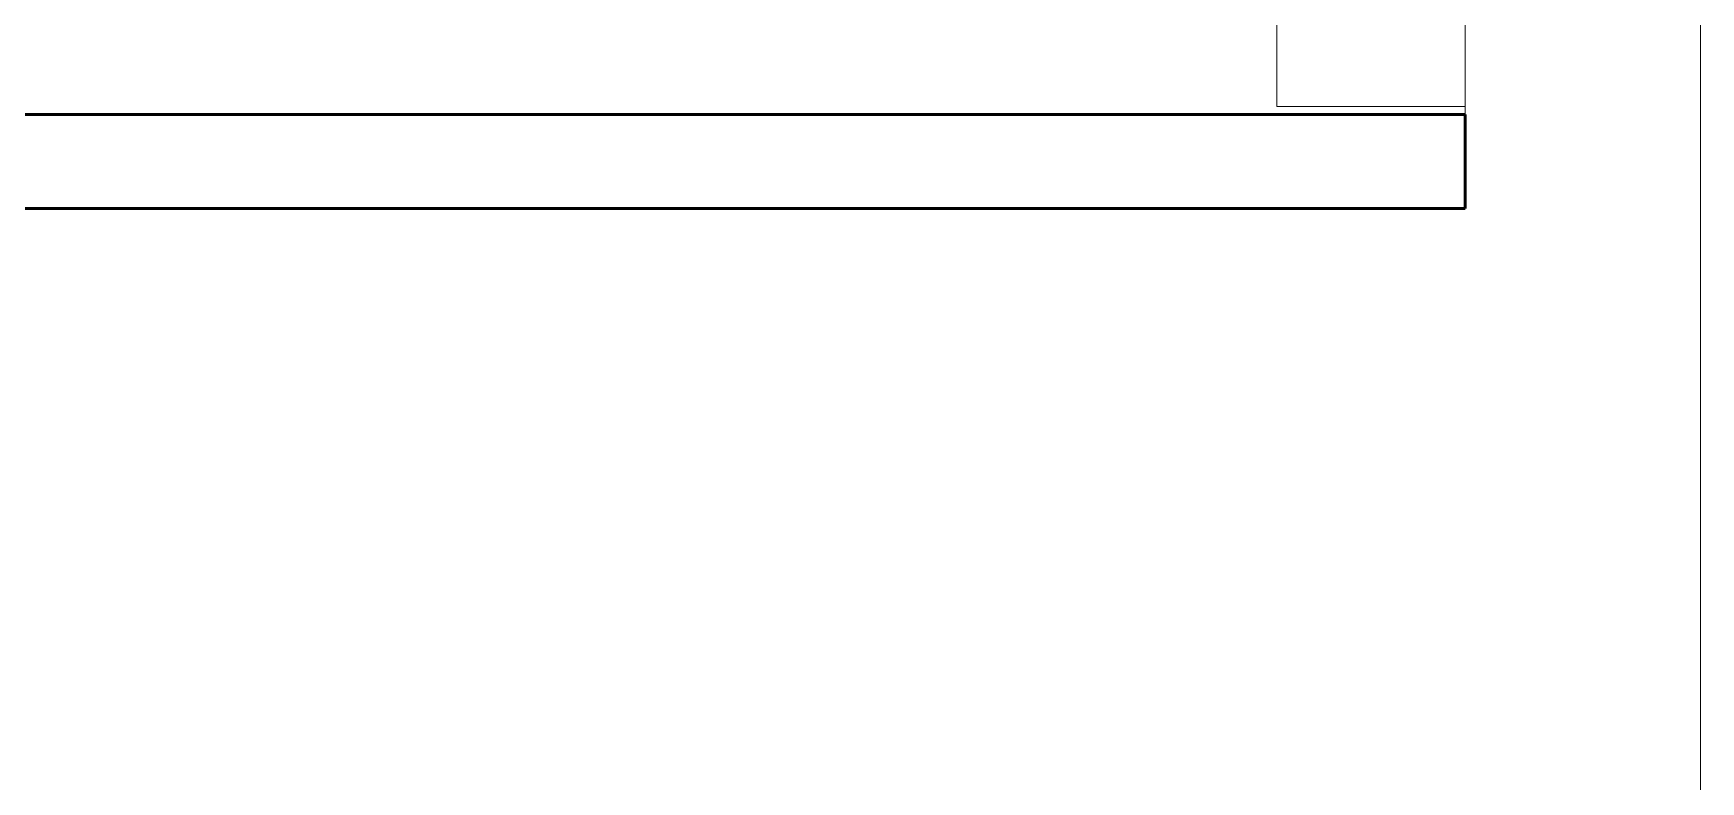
# Model space of a CAD drawing. Header units: millimetres. Extents: x -50460 to 50460, y -35640 to 35640.
# Drawn here: x -33336 to -33229.7, y 21930.4 to 21978.1 of the extents above; entities that cross this region are included whole.
import ezdxf

# ---------------------------------------------------------------- set-up
doc = ezdxf.new("R2010")
doc.units = ezdxf.units.MM
doc.linetypes.add('双点画线', pattern=[22, 12, -2, 2, -2, 2, -2])
for name, color, linetype, lineweight in [('7', 30, '双点画线', 18), ('ACADSichtbare Kanten(DIN_Schmid)', 7, 'Continuous', 50), ('EB0', 7, 'Continuous', 15), ('尺寸线层', 4, 'Continuous', 18), ('粗实线层', 7, 'Continuous', 15), ('粗实线层_1', 7, 'Continuous', 15), ('细实线层', 3, 'Continuous', 18)]:
    doc.layers.add(name, color=color, linetype=linetype, lineweight=lineweight)

# ---------------------------------------------------------------- blocks, each defined once
blk = doc.blocks.new('*X209')
at = {"layer": '细实线层'}
blk.add_line((540, 120), (540, 1220), dxfattribs=at)
blk = doc.blocks.new('*X909')
at = {"layer": '粗实线层'}
for p, q in [((-12, 0), (-12, 10)), ((0, 10), (0, 0)), ((0, 0), (-12, 0))]:
    blk.add_line(p, q, dxfattribs=at)
blk = doc.blocks.new('*X910')
at = {"layer": 'ACADSichtbare Kanten(DIN_Schmid)', "linetype": 'Continuous', "lineweight": 50}
for p, q in [((127.22, -23.41), (297.22, -23.41)), ((297.22, -23.41), (297.22, -29.41)), ((127.22, -29.41), (297.22, -29.41))]:
    blk.add_line(p, q, dxfattribs=at)
at = {"layer": '粗实线层_1'}
blk.add_line((297.22, 170.59), (297.22, -29.41), dxfattribs=at)
blk = doc.blocks.new('*X906')
at = {"layer": '粗实线层_1'}
for name, p in [('*X910', (-306.22, 62.41)), ('*X909', (-9, 39.5))]:
    blk.add_blockref(name, p, dxfattribs=at)
blk = doc.blocks.new('*X904')
at = {"layer": '粗实线层_1'}
blk.add_blockref('*X906', (194, -241), dxfattribs=at)
blk = doc.blocks.new('*X856')
at = {"layer": 'EB0'}
blk.add_blockref('*X904', (790, 578.22), dxfattribs=at)
blk = doc.blocks.new('*X805')
at = {"layer": '尺寸线层'}
blk.add_blockref('*X856', (-1515, 819.78), dxfattribs=at)

msp = doc.modelspace()

# ---------------------------------------------------------------- block references
at = {"layer": '7'}
msp.add_blockref('*X209', (-33769.742, 21244.445), dxfattribs=at)

# ---------------------------------------------------------------- next in the draw order: block references
at = {"layer": '尺寸线层'}
msp.add_blockref('*X805', (-32704.742, 20776.945), dxfattribs=at)

doc.saveas('drawing.dxf')
